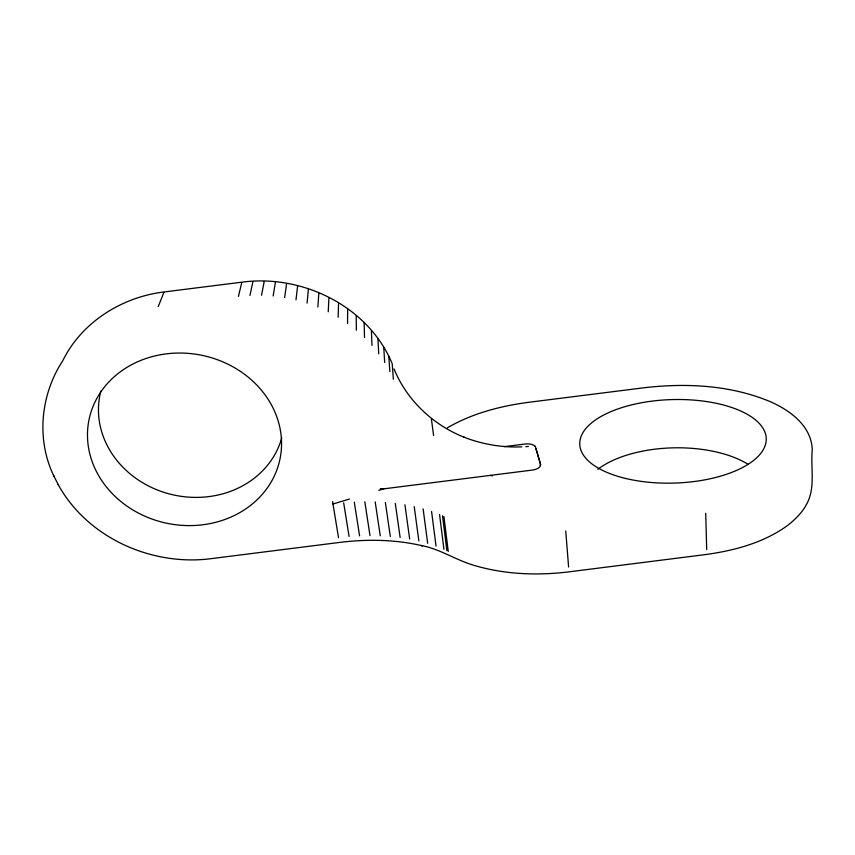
<?xml version="1.0" encoding="UTF-8"?>
<svg xmlns="http://www.w3.org/2000/svg" width="855" height="855" viewBox="0 0 855 855"><rect width="100%" height="100%" fill="white"/><g stroke="black" fill="none" stroke-linecap="round" stroke-linejoin="round"><path stroke-width="1.28" d="M347.547 323.414L347.675 309.093M338.153 317.28L338.548 303.087M328.235 311.819L328.918 297.754M317.857 307.073L318.84 293.115M307.084 303.087L308.377 289.225M295.99 299.891L297.604 286.094M284.651 297.508L286.596 283.774M273.14 295.969L275.428 282.257M261.555 295.274L264.174 281.573M249.949 295.435L252.909 281.723M238.427 296.439L241.719 282.706M158.261 306.518L163.871 292.485M447.325 427.863C472.056 413.382 500.325 406.061 528.54 402.32L644.638 387.689C686.276 382.901 729.881 385.071 769.03 401.145C789.336 409.727 811.555 425.619 812.25 449.805C810.422 467.76 815.841 487.735 806.532 504.332C802.054 512.872 794.979 519.648 787.487 525.547C763.622 542.818 734.317 550.631 705.503 554.574L568.511 571.91C536.876 575.746 504.268 574.442 473.617 565.24C455.651 559.886 439.833 548.995 421.226 545.469L422.509 545.811C395.491 539.441 367.34 539.024 339.863 542.391L211.206 558.646C151.73 566.416 87.328 537.838 58.108 484.454M338.537 537.688L332.98 503.98L349.524 499.053M378.797 490.343L383.884 488.825L532.109 470.111A9.79 4.574 -4.8 0 0 539.9 466.798L540.52 464.169L535.444 446.834L533.584 445.113A9.523 4.328 -5 0 0 524.874 444.044L504.161 446.663M525.793 446.684L528.411 446.449M521.86 446.855C502.024 447.699 482.038 444.279 463.56 437.033L464.158 437.247C433.004 424.914 406.766 400.161 394.07 369.007M380.336 488.643L383.884 488.825M490.289 475.391L492.48 475.818M534.824 446L535.444 446.834M391.836 362.83C367.703 305.898 302.039 274.06 241.976 282.171L164.299 291.929C122.105 296.92 81.631 322.121 62.736 360.81C40.516 394.615 36.081 439.545 53.929 476.182M53.502 475.316L58.514 485.255M535.829 448.298L540.542 464.393M343.667 502.836L349.096 536.566M354.301 502.109L359.602 535.871M364.829 501.8L370.001 535.615M375.195 501.917L380.251 535.796M385.37 502.451L390.308 536.416M395.299 503.413L400.129 537.474M404.928 504.803L409.663 538.971M414.226 506.62L418.854 540.905M431.369 418.79L433.603 435.601M423.118 508.853L427.66 543.278M431.583 511.504L436.039 546.078M439.566 514.571L443.937 549.305M443.927 516.602L448.255 551.432M442.516 515.832L446.866 550.631M565.732 530.944L568.607 567.015M392.221 363.685L393.375 379.278M388.79 356.214L389.848 371.647M383.767 347.312L384.686 362.531M377.963 338.751L378.712 353.767M371.412 330.586L371.978 345.42M705.728 513.257L706.7 549.551M364.155 322.891L364.508 337.543M540.52 464.169L540.552 465.644M356.225 315.709L356.343 330.19M597.837 469.299A91.581 44.161 -1.1 0 1 747.986 464.265M281.787 437.76A93.452 82.956 12.3 0 1 169.824 494.051A93.452 82.956 12.3 0 1 100.901 390.927M332.98 503.98A9.768 1.122 84.2 0 1 332.638 501.607M625.956 478.533A93.291 41.767 -1.7 0 0 766.251 439.374A93.291 41.767 -1.7 0 0 626.779 406.146A93.291 41.767 -1.7 0 0 625.956 478.533M117.488 498.625A97.481 85.778 11.6 0 0 278.794 463.934A97.481 85.778 11.6 0 0 157.245 355.391A97.481 85.778 11.6 0 0 117.488 498.625"/></g></svg>
